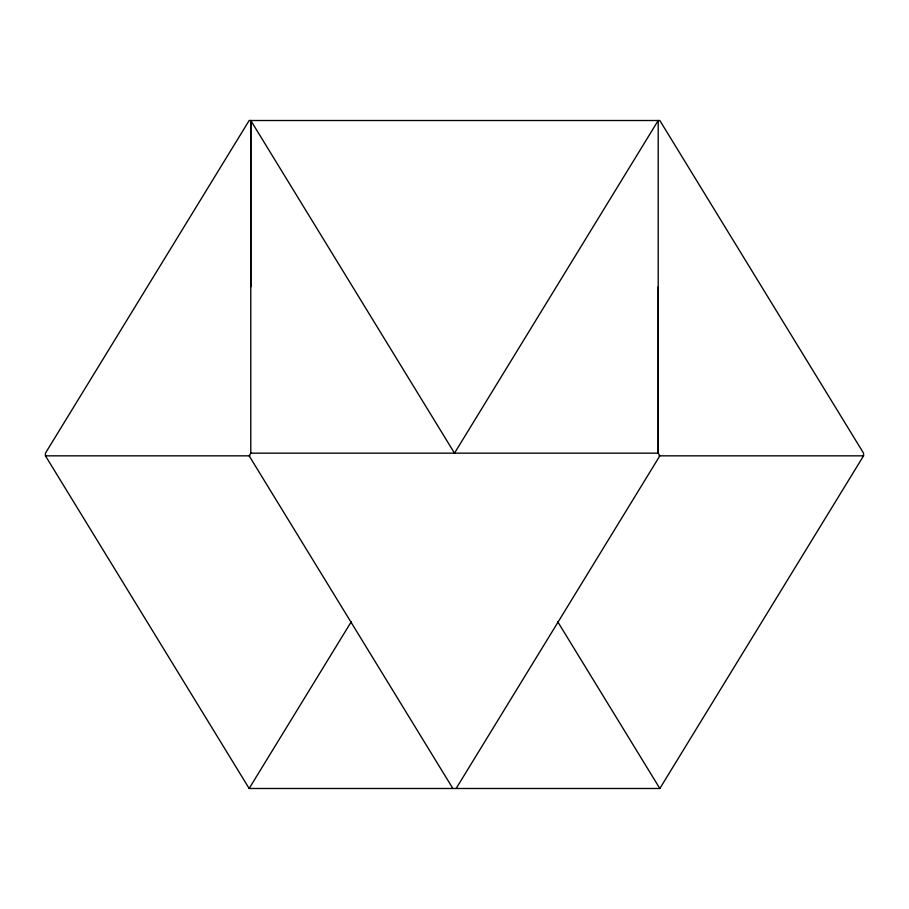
<?xml version="1.0" encoding="UTF-8"?>
<svg xmlns="http://www.w3.org/2000/svg" width="909" height="909" viewBox="0 0 909 909"><rect width="100%" height="100%" fill="white"/><g stroke="black" fill="none" stroke-linecap="round" stroke-linejoin="round"><path stroke-width="1.36" d="M250.793 286.835L250.793 120.511L454.5 453.159L658.207 120.511L658.207 453.159L659.843 455.841L456.136 788.489M658.207 286.835L658.207 453.159L250.793 453.159L249.157 455.841L452.864 788.489M249.157 788.489L659.843 788.489L863.55 455.841L863.55 453.159L659.843 120.511L249.157 120.511L45.45 453.159L45.45 455.841L249.157 788.489L351.385 621.551M45.45 455.841L249.861 455.841M659.139 455.841L863.55 455.841M557.615 621.551L659.843 788.489M250.793 120.511L250.793 453.159"/></g></svg>
